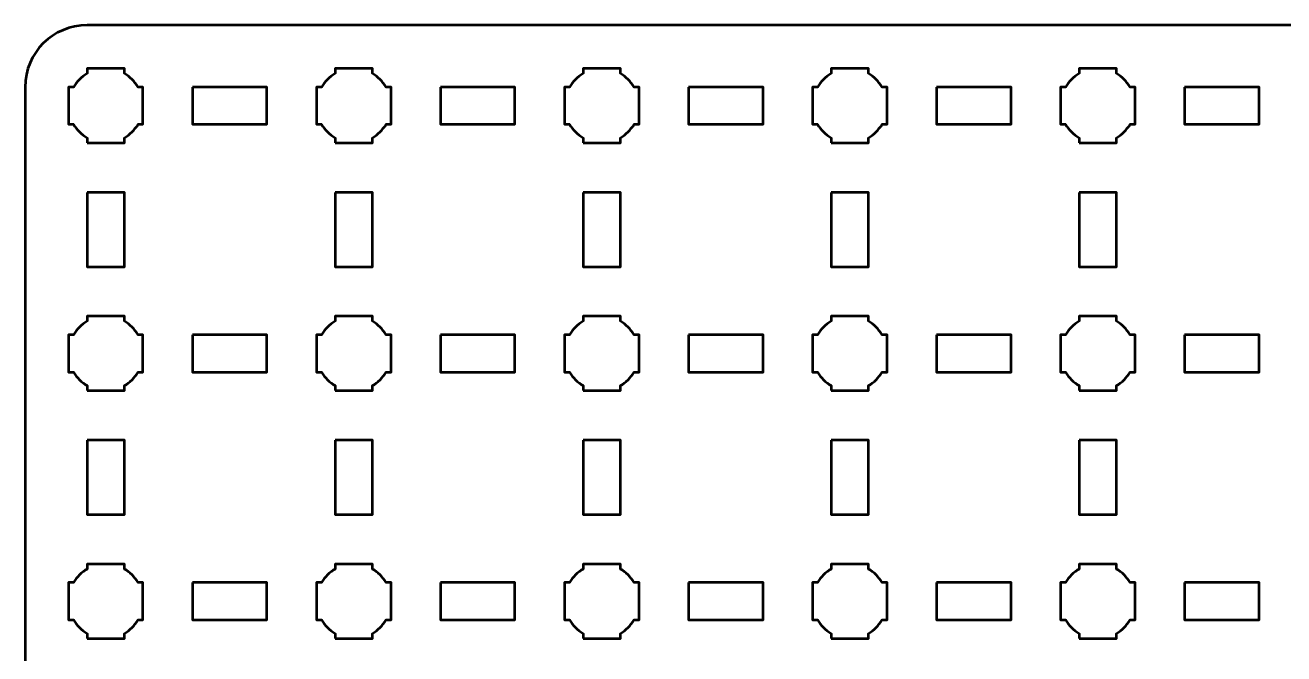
# Model space of a CAD drawing. Header units: centimetres. Extents: x -19.6 to 19.7, y -19.6 to 19.7.
# Drawn here: x -19.65 to -9.5, y 14.58 to 19.65 of the extents above; entities that cross this region are included whole.
import ezdxf

# ---------------------------------------------------------------- set-up
doc = ezdxf.new("R2010")
doc.units = ezdxf.units.CM
doc.header["$MEASUREMENT"] = 0
doc.layers.add('Layer 1', color=7, linetype='Continuous')

msp = doc.modelspace()

# ---------------------------------------------------------------- linework, layer by layer
at = {"layer": 'Layer 1', "lineweight": 53}
for points, knots in [([(-19.14991, 19.65001), (-19.14991, 19.65001), (19.15005, 19.65001), (19.15005, 19.65001), (19.15005, 19.65001), (19.42701, 19.65001), (19.65001, 19.42692), (19.65001, 19.14991), (19.65001, 19.14991), (19.65001, 19.14991), (19.65001, -19.15004), (19.65001, -19.15004), (19.65001, -19.15004), (19.65001, -19.42701), (19.42701, -19.65), (19.15005, -19.65), (19.15005, -19.65), (19.15005, -19.65), (-19.14991, -19.65), (-19.14991, -19.65), (-19.14991, -19.65), (-19.42691, -19.65), (-19.65, -19.42701), (-19.65, -19.15004), (-19.65, -19.15004), (-19.65, -19.15004), (-19.65, 19.14991), (-19.65, 19.14991), (-19.65, 19.14991), (-19.65, 19.42692), (-19.42691, 19.65001), (-19.14991, 19.65001)], [0, 0, 0, 0, 0.125, 0.125, 0.125, 0.125, 0.25, 0.25, 0.25, 0.25, 0.375, 0.375, 0.375, 0.375, 0.5, 0.5, 0.5, 0.5, 0.625, 0.625, 0.625, 0.625, 0.75, 0.75, 0.75, 0.75, 0.875, 0.875, 0.875, 0.875, 1, 1, 1, 1]), ([(-19.14991, 18.69998), (-19.14991, 18.69998), (-19.14991, 18.74009), (-19.14991, 18.74009), (-19.14991, 18.74009), (-19.19552, 18.76641), (-19.23344, 18.80444), (-19.25976, 18.84991), (-19.25976, 18.84991), (-19.25976, 18.84991), (-19.29998, 18.84991), (-19.29998, 18.84991), (-19.29998, 18.84991), (-19.29998, 18.84991), (-19.29998, 18.99998), (-19.29998, 18.99998), (-19.29998, 18.99998), (-19.29998, 18.99998), (-19.29998, 19.14991), (-19.29998, 19.14991), (-19.29998, 19.14991), (-19.29998, 19.14991), (-19.25976, 19.14991), (-19.25976, 19.14991), (-19.25976, 19.14991), (-19.23344, 19.19553), (-19.19552, 19.23345), (-19.14991, 19.25977), (-19.14991, 19.25977), (-19.14991, 19.25977), (-19.14991, 19.29999), (-19.14991, 19.29999), (-19.14991, 19.29999), (-19.14991, 19.29999), (-18.99997, 19.29999), (-18.99997, 19.29999), (-18.99997, 19.29999), (-18.99997, 19.29999), (-18.8499, 19.29999), (-18.8499, 19.29999), (-18.8499, 19.29999), (-18.8499, 19.29999), (-18.8499, 19.25977), (-18.8499, 19.25977), (-18.8499, 19.25977), (-18.80443, 19.23345), (-18.7664, 19.19553), (-18.74008, 19.14991), (-18.74008, 19.14991), (-18.74008, 19.14991), (-18.69997, 19.14991), (-18.69997, 19.14991), (-18.69997, 19.14991), (-18.69997, 19.14991), (-18.69997, 18.99998), (-18.69997, 18.99998), (-18.69997, 18.99998), (-18.69997, 18.99998), (-18.69997, 18.84991), (-18.69997, 18.84991), (-18.69997, 18.84991), (-18.69997, 18.84991), (-18.74008, 18.84991), (-18.74008, 18.84991), (-18.74008, 18.84991), (-18.7664, 18.80444), (-18.80443, 18.76641), (-18.8499, 18.74009), (-18.8499, 18.74009), (-18.8499, 18.74009), (-18.8499, 18.69998), (-18.8499, 18.69998), (-18.8499, 18.69998), (-18.8499, 18.69998), (-18.99997, 18.69998), (-18.99997, 18.69998), (-18.99997, 18.69998), (-18.99997, 18.69998), (-19.14991, 18.69998), (-19.14991, 18.69998)], [0, 0, 0, 0, 0.05, 0.05, 0.05, 0.05, 0.1, 0.1, 0.1, 0.1, 0.15, 0.15, 0.15, 0.15, 0.2, 0.2, 0.2, 0.2, 0.25, 0.25, 0.25, 0.25, 0.3, 0.3, 0.3, 0.3, 0.35, 0.35, 0.35, 0.35, 0.4, 0.4, 0.4, 0.4, 0.45, 0.45, 0.45, 0.45, 0.5, 0.5, 0.5, 0.5, 0.55, 0.55, 0.55, 0.55, 0.6, 0.6, 0.6, 0.6, 0.65, 0.65, 0.65, 0.65, 0.7, 0.7, 0.7, 0.7, 0.75, 0.75, 0.75, 0.75, 0.8, 0.8, 0.8, 0.8, 0.85, 0.85, 0.85, 0.85, 0.9, 0.9, 0.9, 0.9, 0.95, 0.95, 0.95, 0.95, 1, 1, 1, 1]), ([(-17.14997, 18.69998), (-17.14997, 18.69998), (-17.14997, 18.74009), (-17.14997, 18.74009), (-17.14997, 18.74009), (-17.19545, 18.76641), (-17.23348, 18.80444), (-17.25979, 18.84991), (-17.25979, 18.84991), (-17.25979, 18.84991), (-17.2999, 18.84991), (-17.2999, 18.84991), (-17.2999, 18.84991), (-17.2999, 18.84991), (-17.2999, 18.99998), (-17.2999, 18.99998), (-17.2999, 18.99998), (-17.2999, 18.99998), (-17.2999, 19.14991), (-17.2999, 19.14991), (-17.2999, 19.14991), (-17.2999, 19.14991), (-17.25979, 19.14991), (-17.25979, 19.14991), (-17.25979, 19.14991), (-17.23348, 19.19553), (-17.19545, 19.23345), (-17.14997, 19.25977), (-17.14997, 19.25977), (-17.14997, 19.25977), (-17.14997, 19.29999), (-17.14997, 19.29999), (-17.14997, 19.29999), (-17.14997, 19.29999), (-16.9999, 19.29999), (-16.9999, 19.29999), (-16.9999, 19.29999), (-16.9999, 19.29999), (-16.84997, 19.29999), (-16.84997, 19.29999), (-16.84997, 19.29999), (-16.84997, 19.29999), (-16.84997, 19.25977), (-16.84997, 19.25977), (-16.84997, 19.25977), (-16.8045, 19.23345), (-16.76647, 19.19553), (-16.74015, 19.14991), (-16.74015, 19.14991), (-16.74015, 19.14991), (-16.6999, 19.14991), (-16.6999, 19.14991), (-16.6999, 19.14991), (-16.6999, 19.14991), (-16.6999, 18.99998), (-16.6999, 18.99998), (-16.6999, 18.99998), (-16.6999, 18.99998), (-16.6999, 18.84991), (-16.6999, 18.84991), (-16.6999, 18.84991), (-16.6999, 18.84991), (-16.74015, 18.84991), (-16.74015, 18.84991), (-16.74015, 18.84991), (-16.76647, 18.80444), (-16.8045, 18.76641), (-16.84997, 18.74009), (-16.84997, 18.74009), (-16.84997, 18.74009), (-16.84997, 18.69998), (-16.84997, 18.69998), (-16.84997, 18.69998), (-16.84997, 18.69998), (-16.9999, 18.69998), (-16.9999, 18.69998), (-16.9999, 18.69998), (-16.9999, 18.69998), (-17.14997, 18.69998), (-17.14997, 18.69998)], [0, 0, 0, 0, 0.05, 0.05, 0.05, 0.05, 0.1, 0.1, 0.1, 0.1, 0.15, 0.15, 0.15, 0.15, 0.2, 0.2, 0.2, 0.2, 0.25, 0.25, 0.25, 0.25, 0.3, 0.3, 0.3, 0.3, 0.35, 0.35, 0.35, 0.35, 0.4, 0.4, 0.4, 0.4, 0.45, 0.45, 0.45, 0.45, 0.5, 0.5, 0.5, 0.5, 0.55, 0.55, 0.55, 0.55, 0.6, 0.6, 0.6, 0.6, 0.65, 0.65, 0.65, 0.65, 0.7, 0.7, 0.7, 0.7, 0.75, 0.75, 0.75, 0.75, 0.8, 0.8, 0.8, 0.8, 0.85, 0.85, 0.85, 0.85, 0.9, 0.9, 0.9, 0.9, 0.95, 0.95, 0.95, 0.95, 1, 1, 1, 1]), ([(-15.15004, 18.69998), (-15.15004, 18.69998), (-15.15004, 18.74009), (-15.15004, 18.74009), (-15.15004, 18.74009), (-15.19551, 18.76641), (-15.2334, 18.80444), (-15.25986, 18.84991), (-15.25986, 18.84991), (-15.25986, 18.84991), (-15.29997, 18.84991), (-15.29997, 18.84991), (-15.29997, 18.84991), (-15.29997, 18.84991), (-15.29997, 18.99998), (-15.29997, 18.99998), (-15.29997, 18.99998), (-15.29997, 18.99998), (-15.29997, 19.14991), (-15.29997, 19.14991), (-15.29997, 19.14991), (-15.29997, 19.14991), (-15.25986, 19.14991), (-15.25986, 19.14991), (-15.25986, 19.14991), (-15.2334, 19.19553), (-15.19551, 19.23345), (-15.15004, 19.25977), (-15.15004, 19.25977), (-15.15004, 19.25977), (-15.15004, 19.29999), (-15.15004, 19.29999), (-15.15004, 19.29999), (-15.15004, 19.29999), (-14.99997, 19.29999), (-14.99997, 19.29999), (-14.99997, 19.29999), (-14.99997, 19.29999), (-14.85004, 19.29999), (-14.85004, 19.29999), (-14.85004, 19.29999), (-14.85004, 19.29999), (-14.85004, 19.25977), (-14.85004, 19.25977), (-14.85004, 19.25977), (-14.80442, 19.23345), (-14.7665, 19.19553), (-14.74018, 19.14991), (-14.74018, 19.14991), (-14.74018, 19.14991), (-14.69997, 19.14991), (-14.69997, 19.14991), (-14.69997, 19.14991), (-14.69997, 19.14991), (-14.69997, 18.99998), (-14.69997, 18.99998), (-14.69997, 18.99998), (-14.69997, 18.99998), (-14.69997, 18.84991), (-14.69997, 18.84991), (-14.69997, 18.84991), (-14.69997, 18.84991), (-14.74018, 18.84991), (-14.74018, 18.84991), (-14.74018, 18.84991), (-14.7665, 18.80444), (-14.80442, 18.76641), (-14.85004, 18.74009), (-14.85004, 18.74009), (-14.85004, 18.74009), (-14.85004, 18.69998), (-14.85004, 18.69998), (-14.85004, 18.69998), (-14.85004, 18.69998), (-14.99997, 18.69998), (-14.99997, 18.69998), (-14.99997, 18.69998), (-14.99997, 18.69998), (-15.15004, 18.69998), (-15.15004, 18.69998)], [0, 0, 0, 0, 0.05, 0.05, 0.05, 0.05, 0.1, 0.1, 0.1, 0.1, 0.15, 0.15, 0.15, 0.15, 0.2, 0.2, 0.2, 0.2, 0.25, 0.25, 0.25, 0.25, 0.3, 0.3, 0.3, 0.3, 0.35, 0.35, 0.35, 0.35, 0.4, 0.4, 0.4, 0.4, 0.45, 0.45, 0.45, 0.45, 0.5, 0.5, 0.5, 0.5, 0.55, 0.55, 0.55, 0.55, 0.6, 0.6, 0.6, 0.6, 0.65, 0.65, 0.65, 0.65, 0.7, 0.7, 0.7, 0.7, 0.75, 0.75, 0.75, 0.75, 0.8, 0.8, 0.8, 0.8, 0.85, 0.85, 0.85, 0.85, 0.9, 0.9, 0.9, 0.9, 0.95, 0.95, 0.95, 0.95, 1, 1, 1, 1]), ([(-13.14993, 18.69998), (-13.14993, 18.69998), (-13.14993, 18.74009), (-13.14993, 18.74009), (-13.14993, 18.74009), (-13.19555, 18.76641), (-13.23343, 18.80444), (-13.25975, 18.84991), (-13.25975, 18.84991), (-13.25975, 18.84991), (-13.3, 18.84991), (-13.3, 18.84991), (-13.3, 18.84991), (-13.3, 18.84991), (-13.3, 18.99998), (-13.3, 18.99998), (-13.3, 18.99998), (-13.3, 18.99998), (-13.3, 19.14991), (-13.3, 19.14991), (-13.3, 19.14991), (-13.3, 19.14991), (-13.25975, 19.14991), (-13.25975, 19.14991), (-13.25975, 19.14991), (-13.23343, 19.19553), (-13.19555, 19.23345), (-13.14993, 19.25977), (-13.14993, 19.25977), (-13.14993, 19.25977), (-13.14993, 19.29999), (-13.14993, 19.29999), (-13.14993, 19.29999), (-13.14993, 19.29999), (-13, 19.29999), (-13, 19.29999), (-13, 19.29999), (-13, 19.29999), (-12.84993, 19.29999), (-12.84993, 19.29999), (-12.84993, 19.29999), (-12.84993, 19.29999), (-12.84993, 19.25977), (-12.84993, 19.25977), (-12.84993, 19.25977), (-12.80446, 19.23345), (-12.76643, 19.19553), (-12.74011, 19.14991), (-12.74011, 19.14991), (-12.74011, 19.14991), (-12.7, 19.14991), (-12.7, 19.14991), (-12.7, 19.14991), (-12.7, 19.14991), (-12.7, 18.99998), (-12.7, 18.99998), (-12.7, 18.99998), (-12.7, 18.99998), (-12.7, 18.84991), (-12.7, 18.84991), (-12.7, 18.84991), (-12.7, 18.84991), (-12.74011, 18.84991), (-12.74011, 18.84991), (-12.74011, 18.84991), (-12.76643, 18.80444), (-12.80446, 18.76641), (-12.84993, 18.74009), (-12.84993, 18.74009), (-12.84993, 18.74009), (-12.84993, 18.69998), (-12.84993, 18.69998), (-12.84993, 18.69998), (-12.84993, 18.69998), (-13, 18.69998), (-13, 18.69998), (-13, 18.69998), (-13, 18.69998), (-13.14993, 18.69998), (-13.14993, 18.69998)], [0, 0, 0, 0, 0.05, 0.05, 0.05, 0.05, 0.1, 0.1, 0.1, 0.1, 0.15, 0.15, 0.15, 0.15, 0.2, 0.2, 0.2, 0.2, 0.25, 0.25, 0.25, 0.25, 0.3, 0.3, 0.3, 0.3, 0.35, 0.35, 0.35, 0.35, 0.4, 0.4, 0.4, 0.4, 0.45, 0.45, 0.45, 0.45, 0.5, 0.5, 0.5, 0.5, 0.55, 0.55, 0.55, 0.55, 0.6, 0.6, 0.6, 0.6, 0.65, 0.65, 0.65, 0.65, 0.7, 0.7, 0.7, 0.7, 0.75, 0.75, 0.75, 0.75, 0.8, 0.8, 0.8, 0.8, 0.85, 0.85, 0.85, 0.85, 0.9, 0.9, 0.9, 0.9, 0.95, 0.95, 0.95, 0.95, 1, 1, 1, 1]), ([(-11.15, 18.69998), (-11.15, 18.69998), (-11.15, 18.74009), (-11.15, 18.74009), (-11.15, 18.74009), (-11.19547, 18.76641), (-11.2335, 18.80444), (-11.25982, 18.84991), (-11.25982, 18.84991), (-11.25982, 18.84991), (-11.29993, 18.84991), (-11.29993, 18.84991), (-11.29993, 18.84991), (-11.29993, 18.84991), (-11.29993, 18.99998), (-11.29993, 18.99998), (-11.29993, 18.99998), (-11.29993, 18.99998), (-11.29993, 19.14991), (-11.29993, 19.14991), (-11.29993, 19.14991), (-11.29993, 19.14991), (-11.25982, 19.14991), (-11.25982, 19.14991), (-11.25982, 19.14991), (-11.2335, 19.19553), (-11.19547, 19.23345), (-11.15, 19.25977), (-11.15, 19.25977), (-11.15, 19.25977), (-11.15, 19.29999), (-11.15, 19.29999), (-11.15, 19.29999), (-11.15, 19.29999), (-10.99993, 19.29999), (-10.99993, 19.29999), (-10.99993, 19.29999), (-10.99993, 19.29999), (-10.85, 19.29999), (-10.85, 19.29999), (-10.85, 19.29999), (-10.85, 19.29999), (-10.85, 19.25977), (-10.85, 19.25977), (-10.85, 19.25977), (-10.80438, 19.23345), (-10.76649, 19.19553), (-10.74018, 19.14991), (-10.74018, 19.14991), (-10.74018, 19.14991), (-10.69993, 19.14991), (-10.69993, 19.14991), (-10.69993, 19.14991), (-10.69993, 19.14991), (-10.69993, 18.99998), (-10.69993, 18.99998), (-10.69993, 18.99998), (-10.69993, 18.99998), (-10.69993, 18.84991), (-10.69993, 18.84991), (-10.69993, 18.84991), (-10.69993, 18.84991), (-10.74018, 18.84991), (-10.74018, 18.84991), (-10.74018, 18.84991), (-10.76649, 18.80444), (-10.80438, 18.76641), (-10.85, 18.74009), (-10.85, 18.74009), (-10.85, 18.74009), (-10.85, 18.69998), (-10.85, 18.69998), (-10.85, 18.69998), (-10.85, 18.69998), (-10.99993, 18.69998), (-10.99993, 18.69998), (-10.99993, 18.69998), (-10.99993, 18.69998), (-11.15, 18.69998), (-11.15, 18.69998)], [0, 0, 0, 0, 0.05, 0.05, 0.05, 0.05, 0.1, 0.1, 0.1, 0.1, 0.15, 0.15, 0.15, 0.15, 0.2, 0.2, 0.2, 0.2, 0.25, 0.25, 0.25, 0.25, 0.3, 0.3, 0.3, 0.3, 0.35, 0.35, 0.35, 0.35, 0.4, 0.4, 0.4, 0.4, 0.45, 0.45, 0.45, 0.45, 0.5, 0.5, 0.5, 0.5, 0.55, 0.55, 0.55, 0.55, 0.6, 0.6, 0.6, 0.6, 0.65, 0.65, 0.65, 0.65, 0.7, 0.7, 0.7, 0.7, 0.75, 0.75, 0.75, 0.75, 0.8, 0.8, 0.8, 0.8, 0.85, 0.85, 0.85, 0.85, 0.9, 0.9, 0.9, 0.9, 0.95, 0.95, 0.95, 0.95, 1, 1, 1, 1]), ([(-18.29996, 19.14991), (-18.29996, 19.14991), (-17.69995, 19.14991), (-17.69995, 19.14991), (-17.69995, 19.14991), (-17.69995, 19.14991), (-17.69995, 18.84991), (-17.69995, 18.84991), (-17.69995, 18.84991), (-17.69995, 18.84991), (-18.29996, 18.84991), (-18.29996, 18.84991), (-18.29996, 18.84991), (-18.29996, 18.84991), (-18.29996, 19.14991), (-18.29996, 19.14991)], [0, 0, 0, 0, 0.25, 0.25, 0.25, 0.25, 0.5, 0.5, 0.5, 0.5, 0.75, 0.75, 0.75, 0.75, 1, 1, 1, 1]), ([(-16.29999, 19.14991), (-16.29999, 19.14991), (-15.69999, 19.14991), (-15.69999, 19.14991), (-15.69999, 19.14991), (-15.69999, 19.14991), (-15.69999, 18.84991), (-15.69999, 18.84991), (-15.69999, 18.84991), (-15.69999, 18.84991), (-16.29999, 18.84991), (-16.29999, 18.84991), (-16.29999, 18.84991), (-16.29999, 18.84991), (-16.29999, 19.14991), (-16.29999, 19.14991)], [0, 0, 0, 0, 0.25, 0.25, 0.25, 0.25, 0.5, 0.5, 0.5, 0.5, 0.75, 0.75, 0.75, 0.75, 1, 1, 1, 1]), ([(-14.29992, 19.14991), (-14.29992, 19.14991), (-13.69991, 19.14991), (-13.69991, 19.14991), (-13.69991, 19.14991), (-13.69991, 19.14991), (-13.69991, 18.84991), (-13.69991, 18.84991), (-13.69991, 18.84991), (-13.69991, 18.84991), (-14.29992, 18.84991), (-14.29992, 18.84991), (-14.29992, 18.84991), (-14.29992, 18.84991), (-14.29992, 19.14991), (-14.29992, 19.14991)], [0, 0, 0, 0, 0.25, 0.25, 0.25, 0.25, 0.5, 0.5, 0.5, 0.5, 0.75, 0.75, 0.75, 0.75, 1, 1, 1, 1]), ([(-12.29995, 19.14991), (-12.29995, 19.14991), (-11.69994, 19.14991), (-11.69994, 19.14991), (-11.69994, 19.14991), (-11.69994, 19.14991), (-11.69994, 18.84991), (-11.69994, 18.84991), (-11.69994, 18.84991), (-11.69994, 18.84991), (-12.29995, 18.84991), (-12.29995, 18.84991), (-12.29995, 18.84991), (-12.29995, 18.84991), (-12.29995, 19.14991), (-12.29995, 19.14991)], [0, 0, 0, 0, 0.25, 0.25, 0.25, 0.25, 0.5, 0.5, 0.5, 0.5, 0.75, 0.75, 0.75, 0.75, 1, 1, 1, 1]), ([(-10.30002, 19.14991), (-10.30002, 19.14991), (-9.70001, 19.14991), (-9.70001, 19.14991), (-9.70001, 19.14991), (-9.70001, 19.14991), (-9.70001, 18.84991), (-9.70001, 18.84991), (-9.70001, 18.84991), (-9.70001, 18.84991), (-10.30002, 18.84991), (-10.30002, 18.84991), (-10.30002, 18.84991), (-10.30002, 18.84991), (-10.30002, 19.14991), (-10.30002, 19.14991)], [0, 0, 0, 0, 0.25, 0.25, 0.25, 0.25, 0.5, 0.5, 0.5, 0.5, 0.75, 0.75, 0.75, 0.75, 1, 1, 1, 1]), ([(-19.14991, 18.29997), (-19.14991, 18.29997), (-18.8499, 18.29997), (-18.8499, 18.29997), (-18.8499, 18.29997), (-18.8499, 18.29997), (-18.8499, 17.69996), (-18.8499, 17.69996), (-18.8499, 17.69996), (-18.8499, 17.69996), (-19.14991, 17.69996), (-19.14991, 17.69996), (-19.14991, 17.69996), (-19.14991, 17.69996), (-19.14991, 18.29997), (-19.14991, 18.29997)], [0, 0, 0, 0, 0.25, 0.25, 0.25, 0.25, 0.5, 0.5, 0.5, 0.5, 0.75, 0.75, 0.75, 0.75, 1, 1, 1, 1]), ([(-17.14997, 18.29997), (-17.14997, 18.29997), (-16.84997, 18.29997), (-16.84997, 18.29997), (-16.84997, 18.29997), (-16.84997, 18.29997), (-16.84997, 17.69996), (-16.84997, 17.69996), (-16.84997, 17.69996), (-16.84997, 17.69996), (-17.14997, 17.69996), (-17.14997, 17.69996), (-17.14997, 17.69996), (-17.14997, 17.69996), (-17.14997, 18.29997), (-17.14997, 18.29997)], [0, 0, 0, 0, 0.25, 0.25, 0.25, 0.25, 0.5, 0.5, 0.5, 0.5, 0.75, 0.75, 0.75, 0.75, 1, 1, 1, 1]), ([(-15.15004, 18.29997), (-15.15004, 18.29997), (-14.85004, 18.29997), (-14.85004, 18.29997), (-14.85004, 18.29997), (-14.85004, 18.29997), (-14.85004, 17.69996), (-14.85004, 17.69996), (-14.85004, 17.69996), (-14.85004, 17.69996), (-15.15004, 17.69996), (-15.15004, 17.69996), (-15.15004, 17.69996), (-15.15004, 17.69996), (-15.15004, 18.29997), (-15.15004, 18.29997)], [0, 0, 0, 0, 0.25, 0.25, 0.25, 0.25, 0.5, 0.5, 0.5, 0.5, 0.75, 0.75, 0.75, 0.75, 1, 1, 1, 1]), ([(-13.14993, 18.29997), (-13.14993, 18.29997), (-12.84993, 18.29997), (-12.84993, 18.29997), (-12.84993, 18.29997), (-12.84993, 18.29997), (-12.84993, 17.69996), (-12.84993, 17.69996), (-12.84993, 17.69996), (-12.84993, 17.69996), (-13.14993, 17.69996), (-13.14993, 17.69996), (-13.14993, 17.69996), (-13.14993, 17.69996), (-13.14993, 18.29997), (-13.14993, 18.29997)], [0, 0, 0, 0, 0.25, 0.25, 0.25, 0.25, 0.5, 0.5, 0.5, 0.5, 0.75, 0.75, 0.75, 0.75, 1, 1, 1, 1]), ([(-11.15, 18.29997), (-11.15, 18.29997), (-10.85, 18.29997), (-10.85, 18.29997), (-10.85, 18.29997), (-10.85, 18.29997), (-10.85, 17.69996), (-10.85, 17.69996), (-10.85, 17.69996), (-10.85, 17.69996), (-11.15, 17.69996), (-11.15, 17.69996), (-11.15, 17.69996), (-11.15, 17.69996), (-11.15, 18.29997), (-11.15, 18.29997)], [0, 0, 0, 0, 0.25, 0.25, 0.25, 0.25, 0.5, 0.5, 0.5, 0.5, 0.75, 0.75, 0.75, 0.75, 1, 1, 1, 1]), ([(-19.14991, 16.69991), (-19.14991, 16.69991), (-19.14991, 16.74016), (-19.14991, 16.74016), (-19.14991, 16.74016), (-19.19552, 16.76648), (-19.23344, 16.80451), (-19.25976, 16.84998), (-19.25976, 16.84998), (-19.25976, 16.84998), (-19.29998, 16.84998), (-19.29998, 16.84998), (-19.29998, 16.84998), (-19.29998, 16.84998), (-19.29998, 16.99991), (-19.29998, 16.99991), (-19.29998, 16.99991), (-19.29998, 16.99991), (-19.29998, 17.14998), (-19.29998, 17.14998), (-19.29998, 17.14998), (-19.29998, 17.14998), (-19.25976, 17.14998), (-19.25976, 17.14998), (-19.25976, 17.14998), (-19.23344, 17.19546), (-19.19552, 17.23348), (-19.14991, 17.2598), (-19.14991, 17.2598), (-19.14991, 17.2598), (-19.14991, 17.29991), (-19.14991, 17.29991), (-19.14991, 17.29991), (-19.14991, 17.29991), (-18.99997, 17.29991), (-18.99997, 17.29991), (-18.99997, 17.29991), (-18.99997, 17.29991), (-18.8499, 17.29991), (-18.8499, 17.29991), (-18.8499, 17.29991), (-18.8499, 17.29991), (-18.8499, 17.2598), (-18.8499, 17.2598), (-18.8499, 17.2598), (-18.80443, 17.23348), (-18.7664, 17.19546), (-18.74008, 17.14998), (-18.74008, 17.14998), (-18.74008, 17.14998), (-18.69997, 17.14998), (-18.69997, 17.14998), (-18.69997, 17.14998), (-18.69997, 17.14998), (-18.69997, 16.99991), (-18.69997, 16.99991), (-18.69997, 16.99991), (-18.69997, 16.99991), (-18.69997, 16.84998), (-18.69997, 16.84998), (-18.69997, 16.84998), (-18.69997, 16.84998), (-18.74008, 16.84998), (-18.74008, 16.84998), (-18.74008, 16.84998), (-18.7664, 16.80451), (-18.80443, 16.76648), (-18.8499, 16.74016), (-18.8499, 16.74016), (-18.8499, 16.74016), (-18.8499, 16.69991), (-18.8499, 16.69991), (-18.8499, 16.69991), (-18.8499, 16.69991), (-18.99997, 16.69991), (-18.99997, 16.69991), (-18.99997, 16.69991), (-18.99997, 16.69991), (-19.14991, 16.69991), (-19.14991, 16.69991)], [0, 0, 0, 0, 0.05, 0.05, 0.05, 0.05, 0.1, 0.1, 0.1, 0.1, 0.15, 0.15, 0.15, 0.15, 0.2, 0.2, 0.2, 0.2, 0.25, 0.25, 0.25, 0.25, 0.3, 0.3, 0.3, 0.3, 0.35, 0.35, 0.35, 0.35, 0.4, 0.4, 0.4, 0.4, 0.45, 0.45, 0.45, 0.45, 0.5, 0.5, 0.5, 0.5, 0.55, 0.55, 0.55, 0.55, 0.6, 0.6, 0.6, 0.6, 0.65, 0.65, 0.65, 0.65, 0.7, 0.7, 0.7, 0.7, 0.75, 0.75, 0.75, 0.75, 0.8, 0.8, 0.8, 0.8, 0.85, 0.85, 0.85, 0.85, 0.9, 0.9, 0.9, 0.9, 0.95, 0.95, 0.95, 0.95, 1, 1, 1, 1]), ([(-17.14997, 16.69991), (-17.14997, 16.69991), (-17.14997, 16.74016), (-17.14997, 16.74016), (-17.14997, 16.74016), (-17.19545, 16.76648), (-17.23348, 16.80451), (-17.25979, 16.84998), (-17.25979, 16.84998), (-17.25979, 16.84998), (-17.2999, 16.84998), (-17.2999, 16.84998), (-17.2999, 16.84998), (-17.2999, 16.84998), (-17.2999, 16.99991), (-17.2999, 16.99991), (-17.2999, 16.99991), (-17.2999, 16.99991), (-17.2999, 17.14998), (-17.2999, 17.14998), (-17.2999, 17.14998), (-17.2999, 17.14998), (-17.25979, 17.14998), (-17.25979, 17.14998), (-17.25979, 17.14998), (-17.23348, 17.19546), (-17.19545, 17.23348), (-17.14997, 17.2598), (-17.14997, 17.2598), (-17.14997, 17.2598), (-17.14997, 17.29991), (-17.14997, 17.29991), (-17.14997, 17.29991), (-17.14997, 17.29991), (-16.9999, 17.29991), (-16.9999, 17.29991), (-16.9999, 17.29991), (-16.9999, 17.29991), (-16.84997, 17.29991), (-16.84997, 17.29991), (-16.84997, 17.29991), (-16.84997, 17.29991), (-16.84997, 17.2598), (-16.84997, 17.2598), (-16.84997, 17.2598), (-16.8045, 17.23348), (-16.76647, 17.19546), (-16.74015, 17.14998), (-16.74015, 17.14998), (-16.74015, 17.14998), (-16.6999, 17.14998), (-16.6999, 17.14998), (-16.6999, 17.14998), (-16.6999, 17.14998), (-16.6999, 16.99991), (-16.6999, 16.99991), (-16.6999, 16.99991), (-16.6999, 16.99991), (-16.6999, 16.84998), (-16.6999, 16.84998), (-16.6999, 16.84998), (-16.6999, 16.84998), (-16.74015, 16.84998), (-16.74015, 16.84998), (-16.74015, 16.84998), (-16.76647, 16.80451), (-16.8045, 16.76648), (-16.84997, 16.74016), (-16.84997, 16.74016), (-16.84997, 16.74016), (-16.84997, 16.69991), (-16.84997, 16.69991), (-16.84997, 16.69991), (-16.84997, 16.69991), (-16.9999, 16.69991), (-16.9999, 16.69991), (-16.9999, 16.69991), (-16.9999, 16.69991), (-17.14997, 16.69991), (-17.14997, 16.69991)], [0, 0, 0, 0, 0.05, 0.05, 0.05, 0.05, 0.1, 0.1, 0.1, 0.1, 0.15, 0.15, 0.15, 0.15, 0.2, 0.2, 0.2, 0.2, 0.25, 0.25, 0.25, 0.25, 0.3, 0.3, 0.3, 0.3, 0.35, 0.35, 0.35, 0.35, 0.4, 0.4, 0.4, 0.4, 0.45, 0.45, 0.45, 0.45, 0.5, 0.5, 0.5, 0.5, 0.55, 0.55, 0.55, 0.55, 0.6, 0.6, 0.6, 0.6, 0.65, 0.65, 0.65, 0.65, 0.7, 0.7, 0.7, 0.7, 0.75, 0.75, 0.75, 0.75, 0.8, 0.8, 0.8, 0.8, 0.85, 0.85, 0.85, 0.85, 0.9, 0.9, 0.9, 0.9, 0.95, 0.95, 0.95, 0.95, 1, 1, 1, 1]), ([(-15.15004, 16.69991), (-15.15004, 16.69991), (-15.15004, 16.74016), (-15.15004, 16.74016), (-15.15004, 16.74016), (-15.19551, 16.76648), (-15.2334, 16.80451), (-15.25986, 16.84998), (-15.25986, 16.84998), (-15.25986, 16.84998), (-15.29997, 16.84998), (-15.29997, 16.84998), (-15.29997, 16.84998), (-15.29997, 16.84998), (-15.29997, 16.99991), (-15.29997, 16.99991), (-15.29997, 16.99991), (-15.29997, 16.99991), (-15.29997, 17.14998), (-15.29997, 17.14998), (-15.29997, 17.14998), (-15.29997, 17.14998), (-15.25986, 17.14998), (-15.25986, 17.14998), (-15.25986, 17.14998), (-15.2334, 17.19546), (-15.19551, 17.23348), (-15.15004, 17.2598), (-15.15004, 17.2598), (-15.15004, 17.2598), (-15.15004, 17.29991), (-15.15004, 17.29991), (-15.15004, 17.29991), (-15.15004, 17.29991), (-14.99997, 17.29991), (-14.99997, 17.29991), (-14.99997, 17.29991), (-14.99997, 17.29991), (-14.85004, 17.29991), (-14.85004, 17.29991), (-14.85004, 17.29991), (-14.85004, 17.29991), (-14.85004, 17.2598), (-14.85004, 17.2598), (-14.85004, 17.2598), (-14.80442, 17.23348), (-14.7665, 17.19546), (-14.74018, 17.14998), (-14.74018, 17.14998), (-14.74018, 17.14998), (-14.69997, 17.14998), (-14.69997, 17.14998), (-14.69997, 17.14998), (-14.69997, 17.14998), (-14.69997, 16.99991), (-14.69997, 16.99991), (-14.69997, 16.99991), (-14.69997, 16.99991), (-14.69997, 16.84998), (-14.69997, 16.84998), (-14.69997, 16.84998), (-14.69997, 16.84998), (-14.74018, 16.84998), (-14.74018, 16.84998), (-14.74018, 16.84998), (-14.7665, 16.80451), (-14.80442, 16.76648), (-14.85004, 16.74016), (-14.85004, 16.74016), (-14.85004, 16.74016), (-14.85004, 16.69991), (-14.85004, 16.69991), (-14.85004, 16.69991), (-14.85004, 16.69991), (-14.99997, 16.69991), (-14.99997, 16.69991), (-14.99997, 16.69991), (-14.99997, 16.69991), (-15.15004, 16.69991), (-15.15004, 16.69991)], [0, 0, 0, 0, 0.05, 0.05, 0.05, 0.05, 0.1, 0.1, 0.1, 0.1, 0.15, 0.15, 0.15, 0.15, 0.2, 0.2, 0.2, 0.2, 0.25, 0.25, 0.25, 0.25, 0.3, 0.3, 0.3, 0.3, 0.35, 0.35, 0.35, 0.35, 0.4, 0.4, 0.4, 0.4, 0.45, 0.45, 0.45, 0.45, 0.5, 0.5, 0.5, 0.5, 0.55, 0.55, 0.55, 0.55, 0.6, 0.6, 0.6, 0.6, 0.65, 0.65, 0.65, 0.65, 0.7, 0.7, 0.7, 0.7, 0.75, 0.75, 0.75, 0.75, 0.8, 0.8, 0.8, 0.8, 0.85, 0.85, 0.85, 0.85, 0.9, 0.9, 0.9, 0.9, 0.95, 0.95, 0.95, 0.95, 1, 1, 1, 1]), ([(-13.14993, 16.69991), (-13.14993, 16.69991), (-13.14993, 16.74016), (-13.14993, 16.74016), (-13.14993, 16.74016), (-13.19555, 16.76648), (-13.23343, 16.80451), (-13.25975, 16.84998), (-13.25975, 16.84998), (-13.25975, 16.84998), (-13.3, 16.84998), (-13.3, 16.84998), (-13.3, 16.84998), (-13.3, 16.84998), (-13.3, 16.99991), (-13.3, 16.99991), (-13.3, 16.99991), (-13.3, 16.99991), (-13.3, 17.14998), (-13.3, 17.14998), (-13.3, 17.14998), (-13.3, 17.14998), (-13.25975, 17.14998), (-13.25975, 17.14998), (-13.25975, 17.14998), (-13.23343, 17.19546), (-13.19555, 17.23348), (-13.14993, 17.2598), (-13.14993, 17.2598), (-13.14993, 17.2598), (-13.14993, 17.29991), (-13.14993, 17.29991), (-13.14993, 17.29991), (-13.14993, 17.29991), (-13, 17.29991), (-13, 17.29991), (-13, 17.29991), (-13, 17.29991), (-12.84993, 17.29991), (-12.84993, 17.29991), (-12.84993, 17.29991), (-12.84993, 17.29991), (-12.84993, 17.2598), (-12.84993, 17.2598), (-12.84993, 17.2598), (-12.80446, 17.23348), (-12.76643, 17.19546), (-12.74011, 17.14998), (-12.74011, 17.14998), (-12.74011, 17.14998), (-12.7, 17.14998), (-12.7, 17.14998), (-12.7, 17.14998), (-12.7, 17.14998), (-12.7, 16.99991), (-12.7, 16.99991), (-12.7, 16.99991), (-12.7, 16.99991), (-12.7, 16.84998), (-12.7, 16.84998), (-12.7, 16.84998), (-12.7, 16.84998), (-12.74011, 16.84998), (-12.74011, 16.84998), (-12.74011, 16.84998), (-12.76643, 16.80451), (-12.80446, 16.76648), (-12.84993, 16.74016), (-12.84993, 16.74016), (-12.84993, 16.74016), (-12.84993, 16.69991), (-12.84993, 16.69991), (-12.84993, 16.69991), (-12.84993, 16.69991), (-13, 16.69991), (-13, 16.69991), (-13, 16.69991), (-13, 16.69991), (-13.14993, 16.69991), (-13.14993, 16.69991)], [0, 0, 0, 0, 0.05, 0.05, 0.05, 0.05, 0.1, 0.1, 0.1, 0.1, 0.15, 0.15, 0.15, 0.15, 0.2, 0.2, 0.2, 0.2, 0.25, 0.25, 0.25, 0.25, 0.3, 0.3, 0.3, 0.3, 0.35, 0.35, 0.35, 0.35, 0.4, 0.4, 0.4, 0.4, 0.45, 0.45, 0.45, 0.45, 0.5, 0.5, 0.5, 0.5, 0.55, 0.55, 0.55, 0.55, 0.6, 0.6, 0.6, 0.6, 0.65, 0.65, 0.65, 0.65, 0.7, 0.7, 0.7, 0.7, 0.75, 0.75, 0.75, 0.75, 0.8, 0.8, 0.8, 0.8, 0.85, 0.85, 0.85, 0.85, 0.9, 0.9, 0.9, 0.9, 0.95, 0.95, 0.95, 0.95, 1, 1, 1, 1]), ([(-11.15, 16.69991), (-11.15, 16.69991), (-11.15, 16.74016), (-11.15, 16.74016), (-11.15, 16.74016), (-11.19547, 16.76648), (-11.2335, 16.80451), (-11.25982, 16.84998), (-11.25982, 16.84998), (-11.25982, 16.84998), (-11.29993, 16.84998), (-11.29993, 16.84998), (-11.29993, 16.84998), (-11.29993, 16.84998), (-11.29993, 16.99991), (-11.29993, 16.99991), (-11.29993, 16.99991), (-11.29993, 16.99991), (-11.29993, 17.14998), (-11.29993, 17.14998), (-11.29993, 17.14998), (-11.29993, 17.14998), (-11.25982, 17.14998), (-11.25982, 17.14998), (-11.25982, 17.14998), (-11.2335, 17.19546), (-11.19547, 17.23348), (-11.15, 17.2598), (-11.15, 17.2598), (-11.15, 17.2598), (-11.15, 17.29991), (-11.15, 17.29991), (-11.15, 17.29991), (-11.15, 17.29991), (-10.99993, 17.29991), (-10.99993, 17.29991), (-10.99993, 17.29991), (-10.99993, 17.29991), (-10.85, 17.29991), (-10.85, 17.29991), (-10.85, 17.29991), (-10.85, 17.29991), (-10.85, 17.2598), (-10.85, 17.2598), (-10.85, 17.2598), (-10.80438, 17.23348), (-10.76649, 17.19546), (-10.74018, 17.14998), (-10.74018, 17.14998), (-10.74018, 17.14998), (-10.69993, 17.14998), (-10.69993, 17.14998), (-10.69993, 17.14998), (-10.69993, 17.14998), (-10.69993, 16.99991), (-10.69993, 16.99991), (-10.69993, 16.99991), (-10.69993, 16.99991), (-10.69993, 16.84998), (-10.69993, 16.84998), (-10.69993, 16.84998), (-10.69993, 16.84998), (-10.74018, 16.84998), (-10.74018, 16.84998), (-10.74018, 16.84998), (-10.76649, 16.80451), (-10.80438, 16.76648), (-10.85, 16.74016), (-10.85, 16.74016), (-10.85, 16.74016), (-10.85, 16.69991), (-10.85, 16.69991), (-10.85, 16.69991), (-10.85, 16.69991), (-10.99993, 16.69991), (-10.99993, 16.69991), (-10.99993, 16.69991), (-10.99993, 16.69991), (-11.15, 16.69991), (-11.15, 16.69991)], [0, 0, 0, 0, 0.05, 0.05, 0.05, 0.05, 0.1, 0.1, 0.1, 0.1, 0.15, 0.15, 0.15, 0.15, 0.2, 0.2, 0.2, 0.2, 0.25, 0.25, 0.25, 0.25, 0.3, 0.3, 0.3, 0.3, 0.35, 0.35, 0.35, 0.35, 0.4, 0.4, 0.4, 0.4, 0.45, 0.45, 0.45, 0.45, 0.5, 0.5, 0.5, 0.5, 0.55, 0.55, 0.55, 0.55, 0.6, 0.6, 0.6, 0.6, 0.65, 0.65, 0.65, 0.65, 0.7, 0.7, 0.7, 0.7, 0.75, 0.75, 0.75, 0.75, 0.8, 0.8, 0.8, 0.8, 0.85, 0.85, 0.85, 0.85, 0.9, 0.9, 0.9, 0.9, 0.95, 0.95, 0.95, 0.95, 1, 1, 1, 1]), ([(-18.29996, 17.14998), (-18.29996, 17.14998), (-17.69995, 17.14998), (-17.69995, 17.14998), (-17.69995, 17.14998), (-17.69995, 17.14998), (-17.69995, 16.84998), (-17.69995, 16.84998), (-17.69995, 16.84998), (-17.69995, 16.84998), (-18.29996, 16.84998), (-18.29996, 16.84998), (-18.29996, 16.84998), (-18.29996, 16.84998), (-18.29996, 17.14998), (-18.29996, 17.14998)], [0, 0, 0, 0, 0.25, 0.25, 0.25, 0.25, 0.5, 0.5, 0.5, 0.5, 0.75, 0.75, 0.75, 0.75, 1, 1, 1, 1]), ([(-16.29999, 17.14998), (-16.29999, 17.14998), (-15.69999, 17.14998), (-15.69999, 17.14998), (-15.69999, 17.14998), (-15.69999, 17.14998), (-15.69999, 16.84998), (-15.69999, 16.84998), (-15.69999, 16.84998), (-15.69999, 16.84998), (-16.29999, 16.84998), (-16.29999, 16.84998), (-16.29999, 16.84998), (-16.29999, 16.84998), (-16.29999, 17.14998), (-16.29999, 17.14998)], [0, 0, 0, 0, 0.25, 0.25, 0.25, 0.25, 0.5, 0.5, 0.5, 0.5, 0.75, 0.75, 0.75, 0.75, 1, 1, 1, 1]), ([(-14.29992, 17.14998), (-14.29992, 17.14998), (-13.69991, 17.14998), (-13.69991, 17.14998), (-13.69991, 17.14998), (-13.69991, 17.14998), (-13.69991, 16.84998), (-13.69991, 16.84998), (-13.69991, 16.84998), (-13.69991, 16.84998), (-14.29992, 16.84998), (-14.29992, 16.84998), (-14.29992, 16.84998), (-14.29992, 16.84998), (-14.29992, 17.14998), (-14.29992, 17.14998)], [0, 0, 0, 0, 0.25, 0.25, 0.25, 0.25, 0.5, 0.5, 0.5, 0.5, 0.75, 0.75, 0.75, 0.75, 1, 1, 1, 1]), ([(-12.29995, 17.14998), (-12.29995, 17.14998), (-11.69994, 17.14998), (-11.69994, 17.14998), (-11.69994, 17.14998), (-11.69994, 17.14998), (-11.69994, 16.84998), (-11.69994, 16.84998), (-11.69994, 16.84998), (-11.69994, 16.84998), (-12.29995, 16.84998), (-12.29995, 16.84998), (-12.29995, 16.84998), (-12.29995, 16.84998), (-12.29995, 17.14998), (-12.29995, 17.14998)], [0, 0, 0, 0, 0.25, 0.25, 0.25, 0.25, 0.5, 0.5, 0.5, 0.5, 0.75, 0.75, 0.75, 0.75, 1, 1, 1, 1]), ([(-10.30002, 17.14998), (-10.30002, 17.14998), (-9.70001, 17.14998), (-9.70001, 17.14998), (-9.70001, 17.14998), (-9.70001, 17.14998), (-9.70001, 16.84998), (-9.70001, 16.84998), (-9.70001, 16.84998), (-9.70001, 16.84998), (-10.30002, 16.84998), (-10.30002, 16.84998), (-10.30002, 16.84998), (-10.30002, 16.84998), (-10.30002, 17.14998), (-10.30002, 17.14998)], [0, 0, 0, 0, 0.25, 0.25, 0.25, 0.25, 0.5, 0.5, 0.5, 0.5, 0.75, 0.75, 0.75, 0.75, 1, 1, 1, 1]), ([(-19.14991, 16.3), (-19.14991, 16.3), (-18.8499, 16.3), (-18.8499, 16.3), (-18.8499, 16.3), (-18.8499, 16.3), (-18.8499, 15.7), (-18.8499, 15.7), (-18.8499, 15.7), (-18.8499, 15.7), (-19.14991, 15.7), (-19.14991, 15.7), (-19.14991, 15.7), (-19.14991, 15.7), (-19.14991, 16.3), (-19.14991, 16.3)], [0, 0, 0, 0, 0.25, 0.25, 0.25, 0.25, 0.5, 0.5, 0.5, 0.5, 0.75, 0.75, 0.75, 0.75, 1, 1, 1, 1]), ([(-17.14997, 16.3), (-17.14997, 16.3), (-16.84997, 16.3), (-16.84997, 16.3), (-16.84997, 16.3), (-16.84997, 16.3), (-16.84997, 15.7), (-16.84997, 15.7), (-16.84997, 15.7), (-16.84997, 15.7), (-17.14997, 15.7), (-17.14997, 15.7), (-17.14997, 15.7), (-17.14997, 15.7), (-17.14997, 16.3), (-17.14997, 16.3)], [0, 0, 0, 0, 0.25, 0.25, 0.25, 0.25, 0.5, 0.5, 0.5, 0.5, 0.75, 0.75, 0.75, 0.75, 1, 1, 1, 1]), ([(-15.15004, 16.3), (-15.15004, 16.3), (-14.85004, 16.3), (-14.85004, 16.3), (-14.85004, 16.3), (-14.85004, 16.3), (-14.85004, 15.7), (-14.85004, 15.7), (-14.85004, 15.7), (-14.85004, 15.7), (-15.15004, 15.7), (-15.15004, 15.7), (-15.15004, 15.7), (-15.15004, 15.7), (-15.15004, 16.3), (-15.15004, 16.3)], [0, 0, 0, 0, 0.25, 0.25, 0.25, 0.25, 0.5, 0.5, 0.5, 0.5, 0.75, 0.75, 0.75, 0.75, 1, 1, 1, 1]), ([(-13.14993, 16.3), (-13.14993, 16.3), (-12.84993, 16.3), (-12.84993, 16.3), (-12.84993, 16.3), (-12.84993, 16.3), (-12.84993, 15.7), (-12.84993, 15.7), (-12.84993, 15.7), (-12.84993, 15.7), (-13.14993, 15.7), (-13.14993, 15.7), (-13.14993, 15.7), (-13.14993, 15.7), (-13.14993, 16.3), (-13.14993, 16.3)], [0, 0, 0, 0, 0.25, 0.25, 0.25, 0.25, 0.5, 0.5, 0.5, 0.5, 0.75, 0.75, 0.75, 0.75, 1, 1, 1, 1]), ([(-11.15, 16.3), (-11.15, 16.3), (-10.85, 16.3), (-10.85, 16.3), (-10.85, 16.3), (-10.85, 16.3), (-10.85, 15.7), (-10.85, 15.7), (-10.85, 15.7), (-10.85, 15.7), (-11.15, 15.7), (-11.15, 15.7), (-11.15, 15.7), (-11.15, 15.7), (-11.15, 16.3), (-11.15, 16.3)], [0, 0, 0, 0, 0.25, 0.25, 0.25, 0.25, 0.5, 0.5, 0.5, 0.5, 0.75, 0.75, 0.75, 0.75, 1, 1, 1, 1]), ([(-19.14991, 14.69998), (-19.14991, 14.69998), (-19.14991, 14.74005), (-19.14991, 14.74005), (-19.14991, 14.74005), (-19.19552, 14.76651), (-19.23344, 14.80443), (-19.25976, 14.85005), (-19.25976, 14.85005), (-19.25976, 14.85005), (-19.29998, 14.85005), (-19.29998, 14.85005), (-19.29998, 14.85005), (-19.29998, 14.85005), (-19.29998, 14.99998), (-19.29998, 14.99998), (-19.29998, 14.99998), (-19.29998, 14.99998), (-19.29998, 15.15005), (-19.29998, 15.15005), (-19.29998, 15.15005), (-19.29998, 15.15005), (-19.25976, 15.15005), (-19.25976, 15.15005), (-19.25976, 15.15005), (-19.23344, 15.19552), (-19.19552, 15.23355), (-19.14991, 15.25987), (-19.14991, 15.25987), (-19.14991, 15.25987), (-19.14991, 15.29998), (-19.14991, 15.29998), (-19.14991, 15.29998), (-19.14991, 15.29998), (-18.99997, 15.29998), (-18.99997, 15.29998), (-18.99997, 15.29998), (-18.99997, 15.29998), (-18.8499, 15.29998), (-18.8499, 15.29998), (-18.8499, 15.29998), (-18.8499, 15.29998), (-18.8499, 15.25987), (-18.8499, 15.25987), (-18.8499, 15.25987), (-18.80443, 15.23355), (-18.7664, 15.19552), (-18.74008, 15.15005), (-18.74008, 15.15005), (-18.74008, 15.15005), (-18.69997, 15.15005), (-18.69997, 15.15005), (-18.69997, 15.15005), (-18.69997, 15.15005), (-18.69997, 14.99998), (-18.69997, 14.99998), (-18.69997, 14.99998), (-18.69997, 14.99998), (-18.69997, 14.85005), (-18.69997, 14.85005), (-18.69997, 14.85005), (-18.69997, 14.85005), (-18.74008, 14.85005), (-18.74008, 14.85005), (-18.74008, 14.85005), (-18.7664, 14.80443), (-18.80443, 14.76651), (-18.8499, 14.74005), (-18.8499, 14.74005), (-18.8499, 14.74005), (-18.8499, 14.69998), (-18.8499, 14.69998), (-18.8499, 14.69998), (-18.8499, 14.69998), (-18.99997, 14.69998), (-18.99997, 14.69998), (-18.99997, 14.69998), (-18.99997, 14.69998), (-19.14991, 14.69998), (-19.14991, 14.69998)], [0, 0, 0, 0, 0.05, 0.05, 0.05, 0.05, 0.1, 0.1, 0.1, 0.1, 0.15, 0.15, 0.15, 0.15, 0.2, 0.2, 0.2, 0.2, 0.25, 0.25, 0.25, 0.25, 0.3, 0.3, 0.3, 0.3, 0.35, 0.35, 0.35, 0.35, 0.4, 0.4, 0.4, 0.4, 0.45, 0.45, 0.45, 0.45, 0.5, 0.5, 0.5, 0.5, 0.55, 0.55, 0.55, 0.55, 0.6, 0.6, 0.6, 0.6, 0.65, 0.65, 0.65, 0.65, 0.7, 0.7, 0.7, 0.7, 0.75, 0.75, 0.75, 0.75, 0.8, 0.8, 0.8, 0.8, 0.85, 0.85, 0.85, 0.85, 0.9, 0.9, 0.9, 0.9, 0.95, 0.95, 0.95, 0.95, 1, 1, 1, 1]), ([(-17.14997, 14.69998), (-17.14997, 14.69998), (-17.14997, 14.74005), (-17.14997, 14.74005), (-17.14997, 14.74005), (-17.19545, 14.76651), (-17.23348, 14.80443), (-17.25979, 14.85005), (-17.25979, 14.85005), (-17.25979, 14.85005), (-17.2999, 14.85005), (-17.2999, 14.85005), (-17.2999, 14.85005), (-17.2999, 14.85005), (-17.2999, 14.99998), (-17.2999, 14.99998), (-17.2999, 14.99998), (-17.2999, 14.99998), (-17.2999, 15.15005), (-17.2999, 15.15005), (-17.2999, 15.15005), (-17.2999, 15.15005), (-17.25979, 15.15005), (-17.25979, 15.15005), (-17.25979, 15.15005), (-17.23348, 15.19552), (-17.19545, 15.23355), (-17.14997, 15.25987), (-17.14997, 15.25987), (-17.14997, 15.25987), (-17.14997, 15.29998), (-17.14997, 15.29998), (-17.14997, 15.29998), (-17.14997, 15.29998), (-16.9999, 15.29998), (-16.9999, 15.29998), (-16.9999, 15.29998), (-16.9999, 15.29998), (-16.84997, 15.29998), (-16.84997, 15.29998), (-16.84997, 15.29998), (-16.84997, 15.29998), (-16.84997, 15.25987), (-16.84997, 15.25987), (-16.84997, 15.25987), (-16.8045, 15.23355), (-16.76647, 15.19552), (-16.74015, 15.15005), (-16.74015, 15.15005), (-16.74015, 15.15005), (-16.6999, 15.15005), (-16.6999, 15.15005), (-16.6999, 15.15005), (-16.6999, 15.15005), (-16.6999, 14.99998), (-16.6999, 14.99998), (-16.6999, 14.99998), (-16.6999, 14.99998), (-16.6999, 14.85005), (-16.6999, 14.85005), (-16.6999, 14.85005), (-16.6999, 14.85005), (-16.74015, 14.85005), (-16.74015, 14.85005), (-16.74015, 14.85005), (-16.76647, 14.80443), (-16.8045, 14.76651), (-16.84997, 14.74005), (-16.84997, 14.74005), (-16.84997, 14.74005), (-16.84997, 14.69998), (-16.84997, 14.69998), (-16.84997, 14.69998), (-16.84997, 14.69998), (-16.9999, 14.69998), (-16.9999, 14.69998), (-16.9999, 14.69998), (-16.9999, 14.69998), (-17.14997, 14.69998), (-17.14997, 14.69998)], [0, 0, 0, 0, 0.05, 0.05, 0.05, 0.05, 0.1, 0.1, 0.1, 0.1, 0.15, 0.15, 0.15, 0.15, 0.2, 0.2, 0.2, 0.2, 0.25, 0.25, 0.25, 0.25, 0.3, 0.3, 0.3, 0.3, 0.35, 0.35, 0.35, 0.35, 0.4, 0.4, 0.4, 0.4, 0.45, 0.45, 0.45, 0.45, 0.5, 0.5, 0.5, 0.5, 0.55, 0.55, 0.55, 0.55, 0.6, 0.6, 0.6, 0.6, 0.65, 0.65, 0.65, 0.65, 0.7, 0.7, 0.7, 0.7, 0.75, 0.75, 0.75, 0.75, 0.8, 0.8, 0.8, 0.8, 0.85, 0.85, 0.85, 0.85, 0.9, 0.9, 0.9, 0.9, 0.95, 0.95, 0.95, 0.95, 1, 1, 1, 1]), ([(-15.15004, 14.69998), (-15.15004, 14.69998), (-15.15004, 14.74005), (-15.15004, 14.74005), (-15.15004, 14.74005), (-15.19551, 14.76651), (-15.2334, 14.80443), (-15.25986, 14.85005), (-15.25986, 14.85005), (-15.25986, 14.85005), (-15.29997, 14.85005), (-15.29997, 14.85005), (-15.29997, 14.85005), (-15.29997, 14.85005), (-15.29997, 14.99998), (-15.29997, 14.99998), (-15.29997, 14.99998), (-15.29997, 14.99998), (-15.29997, 15.15005), (-15.29997, 15.15005), (-15.29997, 15.15005), (-15.29997, 15.15005), (-15.25986, 15.15005), (-15.25986, 15.15005), (-15.25986, 15.15005), (-15.2334, 15.19552), (-15.19551, 15.23355), (-15.15004, 15.25987), (-15.15004, 15.25987), (-15.15004, 15.25987), (-15.15004, 15.29998), (-15.15004, 15.29998), (-15.15004, 15.29998), (-15.15004, 15.29998), (-14.99997, 15.29998), (-14.99997, 15.29998), (-14.99997, 15.29998), (-14.99997, 15.29998), (-14.85004, 15.29998), (-14.85004, 15.29998), (-14.85004, 15.29998), (-14.85004, 15.29998), (-14.85004, 15.25987), (-14.85004, 15.25987), (-14.85004, 15.25987), (-14.80442, 15.23355), (-14.7665, 15.19552), (-14.74018, 15.15005), (-14.74018, 15.15005), (-14.74018, 15.15005), (-14.69997, 15.15005), (-14.69997, 15.15005), (-14.69997, 15.15005), (-14.69997, 15.15005), (-14.69997, 14.99998), (-14.69997, 14.99998), (-14.69997, 14.99998), (-14.69997, 14.99998), (-14.69997, 14.85005), (-14.69997, 14.85005), (-14.69997, 14.85005), (-14.69997, 14.85005), (-14.74018, 14.85005), (-14.74018, 14.85005), (-14.74018, 14.85005), (-14.7665, 14.80443), (-14.80442, 14.76651), (-14.85004, 14.74005), (-14.85004, 14.74005), (-14.85004, 14.74005), (-14.85004, 14.69998), (-14.85004, 14.69998), (-14.85004, 14.69998), (-14.85004, 14.69998), (-14.99997, 14.69998), (-14.99997, 14.69998), (-14.99997, 14.69998), (-14.99997, 14.69998), (-15.15004, 14.69998), (-15.15004, 14.69998)], [0, 0, 0, 0, 0.05, 0.05, 0.05, 0.05, 0.1, 0.1, 0.1, 0.1, 0.15, 0.15, 0.15, 0.15, 0.2, 0.2, 0.2, 0.2, 0.25, 0.25, 0.25, 0.25, 0.3, 0.3, 0.3, 0.3, 0.35, 0.35, 0.35, 0.35, 0.4, 0.4, 0.4, 0.4, 0.45, 0.45, 0.45, 0.45, 0.5, 0.5, 0.5, 0.5, 0.55, 0.55, 0.55, 0.55, 0.6, 0.6, 0.6, 0.6, 0.65, 0.65, 0.65, 0.65, 0.7, 0.7, 0.7, 0.7, 0.75, 0.75, 0.75, 0.75, 0.8, 0.8, 0.8, 0.8, 0.85, 0.85, 0.85, 0.85, 0.9, 0.9, 0.9, 0.9, 0.95, 0.95, 0.95, 0.95, 1, 1, 1, 1]), ([(-13.14993, 14.69998), (-13.14993, 14.69998), (-13.14993, 14.74005), (-13.14993, 14.74005), (-13.14993, 14.74005), (-13.19555, 14.76651), (-13.23343, 14.80443), (-13.25975, 14.85005), (-13.25975, 14.85005), (-13.25975, 14.85005), (-13.3, 14.85005), (-13.3, 14.85005), (-13.3, 14.85005), (-13.3, 14.85005), (-13.3, 14.99998), (-13.3, 14.99998), (-13.3, 14.99998), (-13.3, 14.99998), (-13.3, 15.15005), (-13.3, 15.15005), (-13.3, 15.15005), (-13.3, 15.15005), (-13.25975, 15.15005), (-13.25975, 15.15005), (-13.25975, 15.15005), (-13.23343, 15.19552), (-13.19555, 15.23355), (-13.14993, 15.25987), (-13.14993, 15.25987), (-13.14993, 15.25987), (-13.14993, 15.29998), (-13.14993, 15.29998), (-13.14993, 15.29998), (-13.14993, 15.29998), (-13, 15.29998), (-13, 15.29998), (-13, 15.29998), (-13, 15.29998), (-12.84993, 15.29998), (-12.84993, 15.29998), (-12.84993, 15.29998), (-12.84993, 15.29998), (-12.84993, 15.25987), (-12.84993, 15.25987), (-12.84993, 15.25987), (-12.80446, 15.23355), (-12.76643, 15.19552), (-12.74011, 15.15005), (-12.74011, 15.15005), (-12.74011, 15.15005), (-12.7, 15.15005), (-12.7, 15.15005), (-12.7, 15.15005), (-12.7, 15.15005), (-12.7, 14.99998), (-12.7, 14.99998), (-12.7, 14.99998), (-12.7, 14.99998), (-12.7, 14.85005), (-12.7, 14.85005), (-12.7, 14.85005), (-12.7, 14.85005), (-12.74011, 14.85005), (-12.74011, 14.85005), (-12.74011, 14.85005), (-12.76643, 14.80443), (-12.80446, 14.76651), (-12.84993, 14.74005), (-12.84993, 14.74005), (-12.84993, 14.74005), (-12.84993, 14.69998), (-12.84993, 14.69998), (-12.84993, 14.69998), (-12.84993, 14.69998), (-13, 14.69998), (-13, 14.69998), (-13, 14.69998), (-13, 14.69998), (-13.14993, 14.69998), (-13.14993, 14.69998)], [0, 0, 0, 0, 0.05, 0.05, 0.05, 0.05, 0.1, 0.1, 0.1, 0.1, 0.15, 0.15, 0.15, 0.15, 0.2, 0.2, 0.2, 0.2, 0.25, 0.25, 0.25, 0.25, 0.3, 0.3, 0.3, 0.3, 0.35, 0.35, 0.35, 0.35, 0.4, 0.4, 0.4, 0.4, 0.45, 0.45, 0.45, 0.45, 0.5, 0.5, 0.5, 0.5, 0.55, 0.55, 0.55, 0.55, 0.6, 0.6, 0.6, 0.6, 0.65, 0.65, 0.65, 0.65, 0.7, 0.7, 0.7, 0.7, 0.75, 0.75, 0.75, 0.75, 0.8, 0.8, 0.8, 0.8, 0.85, 0.85, 0.85, 0.85, 0.9, 0.9, 0.9, 0.9, 0.95, 0.95, 0.95, 0.95, 1, 1, 1, 1]), ([(-11.15, 14.69998), (-11.15, 14.69998), (-11.15, 14.74005), (-11.15, 14.74005), (-11.15, 14.74005), (-11.19547, 14.76651), (-11.2335, 14.80443), (-11.25982, 14.85005), (-11.25982, 14.85005), (-11.25982, 14.85005), (-11.29993, 14.85005), (-11.29993, 14.85005), (-11.29993, 14.85005), (-11.29993, 14.85005), (-11.29993, 14.99998), (-11.29993, 14.99998), (-11.29993, 14.99998), (-11.29993, 14.99998), (-11.29993, 15.15005), (-11.29993, 15.15005), (-11.29993, 15.15005), (-11.29993, 15.15005), (-11.25982, 15.15005), (-11.25982, 15.15005), (-11.25982, 15.15005), (-11.2335, 15.19552), (-11.19547, 15.23355), (-11.15, 15.25987), (-11.15, 15.25987), (-11.15, 15.25987), (-11.15, 15.29998), (-11.15, 15.29998), (-11.15, 15.29998), (-11.15, 15.29998), (-10.99993, 15.29998), (-10.99993, 15.29998), (-10.99993, 15.29998), (-10.99993, 15.29998), (-10.85, 15.29998), (-10.85, 15.29998), (-10.85, 15.29998), (-10.85, 15.29998), (-10.85, 15.25987), (-10.85, 15.25987), (-10.85, 15.25987), (-10.80438, 15.23355), (-10.76649, 15.19552), (-10.74018, 15.15005), (-10.74018, 15.15005), (-10.74018, 15.15005), (-10.69993, 15.15005), (-10.69993, 15.15005), (-10.69993, 15.15005), (-10.69993, 15.15005), (-10.69993, 14.99998), (-10.69993, 14.99998), (-10.69993, 14.99998), (-10.69993, 14.99998), (-10.69993, 14.85005), (-10.69993, 14.85005), (-10.69993, 14.85005), (-10.69993, 14.85005), (-10.74018, 14.85005), (-10.74018, 14.85005), (-10.74018, 14.85005), (-10.76649, 14.80443), (-10.80438, 14.76651), (-10.85, 14.74005), (-10.85, 14.74005), (-10.85, 14.74005), (-10.85, 14.69998), (-10.85, 14.69998), (-10.85, 14.69998), (-10.85, 14.69998), (-10.99993, 14.69998), (-10.99993, 14.69998), (-10.99993, 14.69998), (-10.99993, 14.69998), (-11.15, 14.69998), (-11.15, 14.69998)], [0, 0, 0, 0, 0.05, 0.05, 0.05, 0.05, 0.1, 0.1, 0.1, 0.1, 0.15, 0.15, 0.15, 0.15, 0.2, 0.2, 0.2, 0.2, 0.25, 0.25, 0.25, 0.25, 0.3, 0.3, 0.3, 0.3, 0.35, 0.35, 0.35, 0.35, 0.4, 0.4, 0.4, 0.4, 0.45, 0.45, 0.45, 0.45, 0.5, 0.5, 0.5, 0.5, 0.55, 0.55, 0.55, 0.55, 0.6, 0.6, 0.6, 0.6, 0.65, 0.65, 0.65, 0.65, 0.7, 0.7, 0.7, 0.7, 0.75, 0.75, 0.75, 0.75, 0.8, 0.8, 0.8, 0.8, 0.85, 0.85, 0.85, 0.85, 0.9, 0.9, 0.9, 0.9, 0.95, 0.95, 0.95, 0.95, 1, 1, 1, 1]), ([(-18.29996, 15.15005), (-18.29996, 15.15005), (-17.69995, 15.15005), (-17.69995, 15.15005), (-17.69995, 15.15005), (-17.69995, 15.15005), (-17.69995, 14.85005), (-17.69995, 14.85005), (-17.69995, 14.85005), (-17.69995, 14.85005), (-18.29996, 14.85005), (-18.29996, 14.85005), (-18.29996, 14.85005), (-18.29996, 14.85005), (-18.29996, 15.15005), (-18.29996, 15.15005)], [0, 0, 0, 0, 0.25, 0.25, 0.25, 0.25, 0.5, 0.5, 0.5, 0.5, 0.75, 0.75, 0.75, 0.75, 1, 1, 1, 1]), ([(-16.29999, 15.15005), (-16.29999, 15.15005), (-15.69999, 15.15005), (-15.69999, 15.15005), (-15.69999, 15.15005), (-15.69999, 15.15005), (-15.69999, 14.85005), (-15.69999, 14.85005), (-15.69999, 14.85005), (-15.69999, 14.85005), (-16.29999, 14.85005), (-16.29999, 14.85005), (-16.29999, 14.85005), (-16.29999, 14.85005), (-16.29999, 15.15005), (-16.29999, 15.15005)], [0, 0, 0, 0, 0.25, 0.25, 0.25, 0.25, 0.5, 0.5, 0.5, 0.5, 0.75, 0.75, 0.75, 0.75, 1, 1, 1, 1]), ([(-14.29992, 15.15005), (-14.29992, 15.15005), (-13.69991, 15.15005), (-13.69991, 15.15005), (-13.69991, 15.15005), (-13.69991, 15.15005), (-13.69991, 14.85005), (-13.69991, 14.85005), (-13.69991, 14.85005), (-13.69991, 14.85005), (-14.29992, 14.85005), (-14.29992, 14.85005), (-14.29992, 14.85005), (-14.29992, 14.85005), (-14.29992, 15.15005), (-14.29992, 15.15005)], [0, 0, 0, 0, 0.25, 0.25, 0.25, 0.25, 0.5, 0.5, 0.5, 0.5, 0.75, 0.75, 0.75, 0.75, 1, 1, 1, 1]), ([(-12.29995, 15.15005), (-12.29995, 15.15005), (-11.69994, 15.15005), (-11.69994, 15.15005), (-11.69994, 15.15005), (-11.69994, 15.15005), (-11.69994, 14.85005), (-11.69994, 14.85005), (-11.69994, 14.85005), (-11.69994, 14.85005), (-12.29995, 14.85005), (-12.29995, 14.85005), (-12.29995, 14.85005), (-12.29995, 14.85005), (-12.29995, 15.15005), (-12.29995, 15.15005)], [0, 0, 0, 0, 0.25, 0.25, 0.25, 0.25, 0.5, 0.5, 0.5, 0.5, 0.75, 0.75, 0.75, 0.75, 1, 1, 1, 1]), ([(-10.30002, 15.15005), (-10.30002, 15.15005), (-9.70001, 15.15005), (-9.70001, 15.15005), (-9.70001, 15.15005), (-9.70001, 15.15005), (-9.70001, 14.85005), (-9.70001, 14.85005), (-9.70001, 14.85005), (-9.70001, 14.85005), (-10.30002, 14.85005), (-10.30002, 14.85005), (-10.30002, 14.85005), (-10.30002, 14.85005), (-10.30002, 15.15005), (-10.30002, 15.15005)], [0, 0, 0, 0, 0.25, 0.25, 0.25, 0.25, 0.5, 0.5, 0.5, 0.5, 0.75, 0.75, 0.75, 0.75, 1, 1, 1, 1])]:
    msp.add_open_spline(points, degree=3, knots=knots, dxfattribs=at)

doc.saveas('drawing.dxf')
